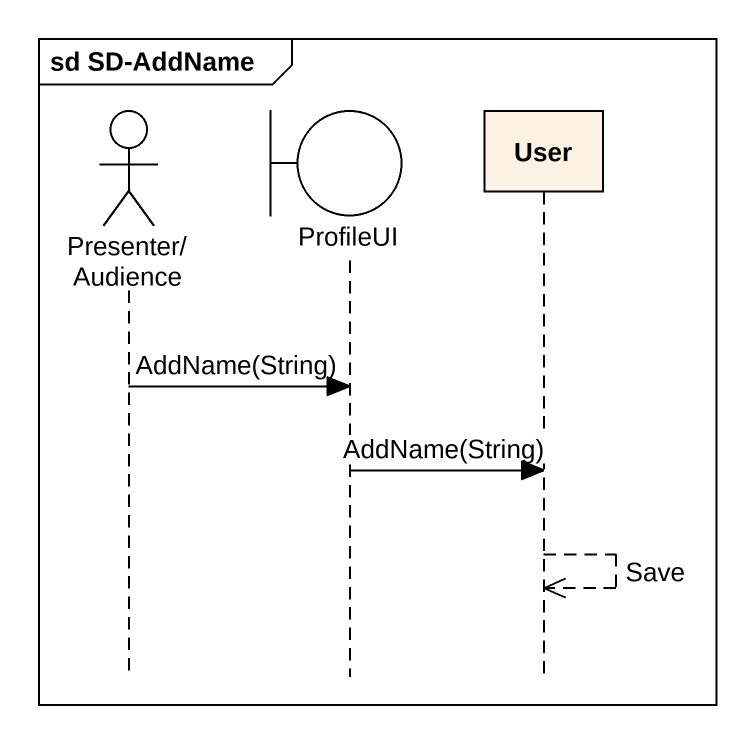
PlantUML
@startuml
mainframe sd SD-AddName
hide footbox
actor "Presenter/Audience" as Presenter_Audience
boundary ProfileUI
participant User

Presenter_Audience -> ProfileUI : AddName(String)
ProfileUI -> User : AddName(String)
User -->> User : Save
@enduml
